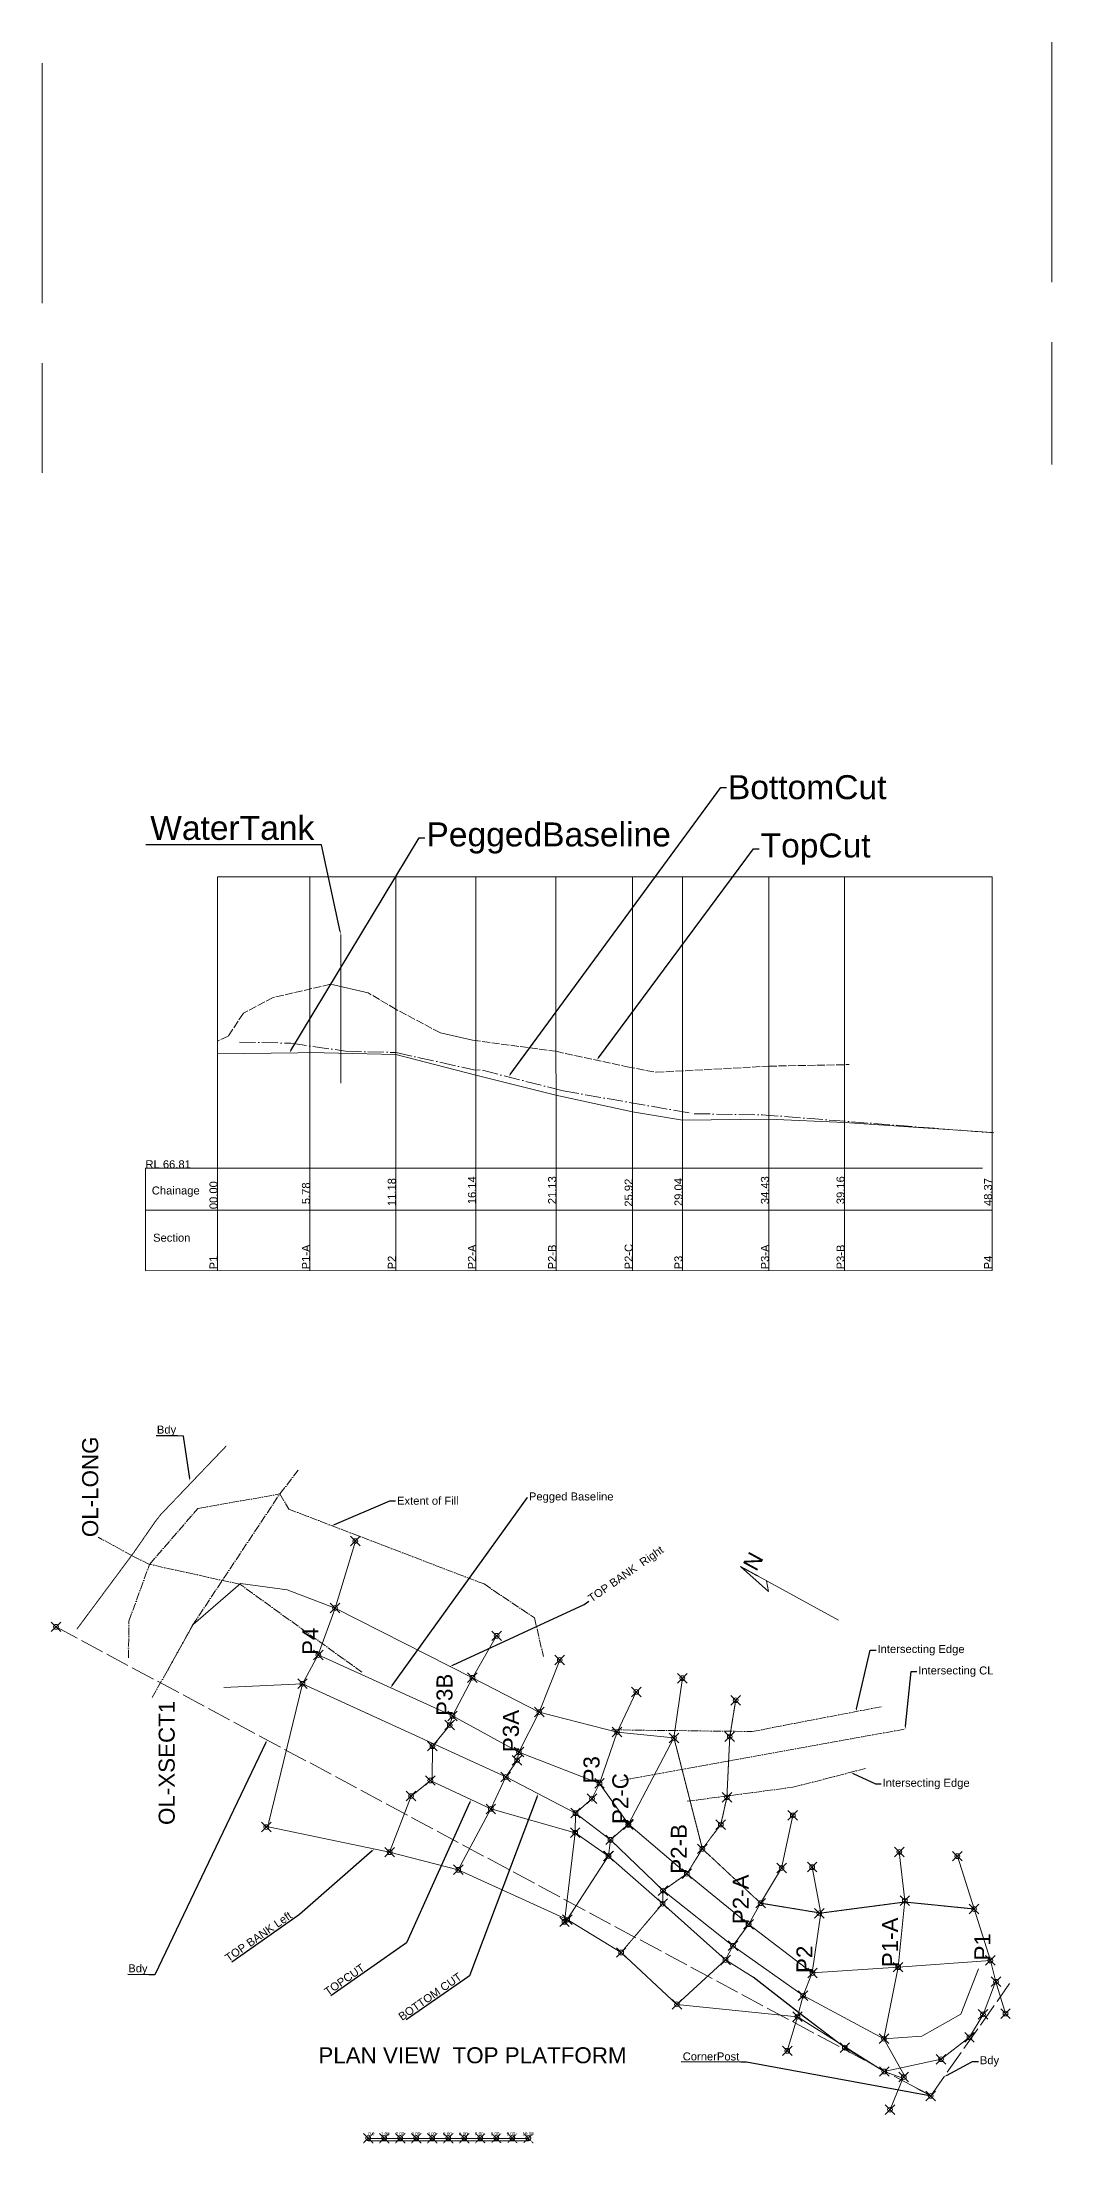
# Model space of a CAD drawing. Extents: x -87238 to 8567886, y -105094 to 8517995.
# Drawn here: x 615908 to 678977, y -36534 to 94764 of the extents above; entities that cross this region are included whole.
import ezdxf
from ezdxf import colors
from ezdxf.entities.mleader import LeaderData, LeaderLine
from ezdxf.math import Vec2, Vec3

# ---------------------------------------------------------------- set-up
doc = ezdxf.new("R2010")
doc.units = 0
doc.header["$MEASUREMENT"] = 0
doc.header["$PDMODE"] = 35
doc.header["$PDSIZE"] = 300
for name, pattern in [('ACAD_ISO02W100', [15, 12, -3]), ('DASHDOT2', [0.7, 0.5, -0.1, 0, -0.1]), ('DASHED', [0.6, 0.5, -0.1]), ('DASHED2', [0.3, 0.25, -0.05])]:
    doc.linetypes.add(name, pattern=pattern)
doc.layers.get('0').update_dxf_attribs({"linetype": 'CONTINUOUS'})
doc.layers.add('Boundary', color=7, linetype='CONTINUOUS')
doc.layers.add('VIEWPORTS', color=7, linetype='CONTINUOUS')
doc.styles.add('MtXpl_arial_ttf_shx', font='arial.ttf.shx')
doc.styles.get("Standard").update_dxf_attribs({"font": 'arial.ttf', "height": 200})

msp = doc.modelspace()

# ---------------------------------------------------------------- linework, layer by layer
at = {"linetype": 'ACAD_ISO02W100', "lineweight": 0, "ltscale": 1250}
for p, q in [((678977.3645391064, 94764.44136236125), (678977.3645391064, 68353.80962045753)), ((615907.7671723301, 93444.62029940152), (615907.7671723301, 67831.80780291633)), ((622367.3347543599, 24379.3348195505, 47110.43755236), (622367.3347543594, 17987.48752022562, 47110.43755236))]:
    msp.add_line(p, q, dxfattribs=at)
at = {"color": 7, "linetype": 'Continuous', "lineweight": 0}
for p, q in [((626861.1256501222, 42583.99179838077, 47110.43755236), (626863.0539579566, 17986.54958298823, 47110.43755236)), ((626861.1256501222, 42583.99179838077, 47110.43755236), (675234.1170305487, 42583.99179838077, 47110.43755236)), ((632637.9697801373, 42583.99179838077, 47110.43755236), (632637.9697801373, 17986.54958298765, 47110.43755236)), ((637999.69695357, 42583.99179838077, 47110.43755236), (637999.69695357, 17986.54958298721, 47110.43755236)), ((643004.893061717, 42583.99179838077, 47110.43755236), (643004.893061717, 17986.54958298676, 47110.43755236)), ((647994.7098849397, 42583.99179838077, 47110.43755236), (648006.9296891365, 17986.46430571561, 47110.43755236)), ((652790.511731565, 42583.99179838077, 47110.43755236), (652790.511731565, 17984.92931484173, 47110.43755236)), ((655900.9828238883, 42583.99179838077, 47110.43755236), (655900.9828238883, 17986.46430571502, 47110.43755236)), ((661301.6983829108, 42583.99179838077, 47110.43755236), (661301.6983829108, 17986.46430571457, 47110.43755236)), ((666024.9107047402, 42583.99179838077, 47110.43755236), (666024.9107047401, 17986.46430571414, 47110.43755236)), ((675234.1170305487, 42583.99179838077, 47110.43755236), (675234.1170305487, 17986.46430571341, 47110.43755236)), ((636281.3576176462, 35339.90069157683, 47110.43755236), (633923.2492268373, 35879.97132141684, 47110.43755236)), ((642799.9123304791, 32379.51353541683, 47110.43755236), (640784.9465920342, 32839.57370157682, 47110.43755236)), ((622367.3347543599, 24379.3348195505, 47110.43755236), (674630.3423913236, 24379.33481955166, 47110.43755236)), ((622338.8502141768, 21755.45188430532, 47110.43755236), (675240.8160207595, 21755.45188428827, 47110.43755236))]:
    msp.add_line(p, q, dxfattribs=at)
at = {"color": 7, "linetype": 'DASHED2', "lineweight": 0, "ltscale": 2000}
for p, q in [((638019.5849410942, 34309.76597169685, 47110.43755236), (636281.3576176462, 35339.90069157683, 47110.43755236)), ((640784.9465920342, 32839.57370157682, 47110.43755236), (638019.5849410942, 34309.76597169685, 47110.43755236))]:
    msp.add_line(p, q, dxfattribs=at)
at = {"color": 7, "linetype": 'Continuous', "lineweight": 0, "ltscale": 1000}
for p, q in [((622358.0264033237, 17979.44899052457, 47110.43755236), (675234.1170305493, 17987.48752022155, 47110.43755236)), ((642787.9916396628, -7460.251885039412, 37669.20283812001), (634206.509900766, -3103.257917405048, 36929.10604908001)), ((646962.7916865182, -9603.941421839845, 37779.21722568), (642787.9916396628, -7460.251885039412, 37669.20283812001)), ((651819.1705221394, -10855.28567099133, 37689.20545404), (646962.7916865182, -9603.941421839845, 37779.21722568)), ((655373.509390252, -11223.54482995044, 37419.17013912), (651819.1705221394, -10855.28567099133, 37689.20545404))]:
    msp.add_line(p, q, dxfattribs=at)
at = {"color": 7, "linetype": 'ACAD_ISO02W100', "lineweight": 0, "ltscale": 1250}
msp.add_line((636276.8857070999, -36262.37950668967), (646276.8857070999, -36262.37950668967), dxfattribs=at)
at = {"color": 7, "linetype": 'DASHED2', "lineweight": 0, "ltscale": 2000, "elevation": 47110.43755236}
for points in [[(633923.2492268373, 35879.97132141684), (630350.5819973662, 35049.86276073684), (628481.3375396421, 34079.73588861682), (627531.2132834422, 32629.54623441683), (626861.1256501222, 32316.50529526881)], [(642799.9123304791, 32379.51353541683), (647994.70988494, 31689.42328617684), (652445.286247106, 30719.29641405729), (654270.1601803964, 30379.25194341684), (661301.6297411781, 30759.30164589683), (666304.7691385964, 30859.31472549684)]]:
    msp.add_lwpolyline(points, dxfattribs=at)
at = {"color": 7, "linetype": 'Continuous', "lineweight": 0}
for points, elevation in [([(626861.1256501222, 31539.40366677684), (631886.9135535287, 31589.41020657684), (632637.9697801373, 31609.41282249684), (637999.69695357, 31499.39843493729), (643004.8930617169, 30199.22840013684), (647994.7098849397, 28939.06359717684), (652790.5117315648, 27898.92756933684), (655900.9828238883, 27378.85955541683), (661301.6983829108, 27438.86740317685), (666024.9107047427, 27248.84255194163), (675234.1170305487, 26608.75884249684)], 47110.43755236), ([(630052.1066930264, -16561.67562779589), (632172.68140881, -7836.014171570001), (633158.1216308214, -6034.983935604483), (634206.509900766, -3103.257917405048), (635475.9633253493, 1082.084471572016)], -31809.88356), ([(637612.7672211402, -18360.56529721808), (638956.046104393, -14856.08447255875), (640266.6868678662, -13804.04755255158), (640288.7217250108, -11737.51367831828), (641368.446247945, -10419.88173571517), (641541.2553411806, -9847.142161038442), (642787.9916396628, -7460.251885039412), (644298.5259855161, -4839.817060909583)], -31809.88356), ([(675132.7865795043, -25127.72192444408), (669371.2466001222, -25547.94232181946), (664000.8228152998, -25892.86913493378), (660028.8069842237, -22859.21765424919), (656175.0623275102, -19709.33967413878), (652522.0610577094, -16602.04228235758), (652522.0610577094, -16602.04228235758), (650721.6566623981, -14065.59310495952), (645688.2124768938, -12108.00065984766), (641541.2553411806, -9847.142161038442), (633158.1216308214, -6034.983935604483)], -31809.88356), ([(641899.6865975275, -19461.22219928631), (643935.2693757645, -15655.13822461845), (644869.0668065543, -13658.29239099607), (645575.208389856, -12626.65639514799), (645688.2124768938, -12108.00065984766), (646962.7916865182, -9603.941421839845), (648239.7357934313, -6353.463988079428)], -31809.88356), ([(627251.755344363, -8071.219883317055), (632172.68140881, -7836.014171570001), (637093.6079756268, -10092.64097296367)], -31709.88356000185), ([(668482.8211067679, -30015.90915751366), (663435.3564675328, -27323.37130731546), (659058.0587474832, -24210.42890268855), (654689.7318477525, -20761.55635593817), (651407.0638629424, -17590.30431475259), (649224.1361680793, -15919.94426632152), (644869.0668065543, -13658.29239099607), (632172.68140881, -7836.014171570001)], -31809.88356), ([(648704.6856642796, -22571.40371532127), (651280.1916266915, -18594.8298538776), (651407.0638629424, -17590.30431475259), (652522.0610577094, -16602.04228235758), (655373.509390252, -11223.54482995044), (655895.7817037867, -7488.112811568673)], -31809.88356), ([(648535.9196027939, -22713.98977011681), (649202.1667260632, -17144.03959094225), (649224.1361680793, -15919.94426632152), (650252.2940521081, -15016.90433161384), (650721.6566623981, -14065.59310495952), (651819.1705221394, -10855.28567099133), (653015.9117029654, -8344.68143119177)], -31809.88356), ([(658592.7848596764, -25097.83117120594), (654661.1564828968, -21575.16362679649), (651285.9280222057, -18603.02252883409), (649202.1667260632, -17144.03959094225), (643935.2693757645, -15655.13822461845), (640154.6177241978, -13882.56011754142)], -31809.88356), ([(669673.0366225361, -32481.90201856598), (668501.921653738, -32065.89315029874), (663088.1210699948, -28640.91186711635), (655554.2023718571, -27872.49237601095), (652075.7035590565, -24630.80160439083), (648704.6856642796, -22571.40371532127), (641899.6865975275, -19461.22219928631), (637612.7672211402, -18360.56529721808), (629745.2295968055, -16712.73526236306)], -31809.88356), ([(655554.2023718571, -27872.49237601095), (658592.7848596764, -25097.83117120594), (659058.0587474832, -24210.42890268855), (660042.7360548852, -22861.67393355779), (660784.0741569786, -21549.00024173602), (662090.6459220203, -19352.18916761249), (662792.4094041751, -16064.91323257174)], -31809.88356), ([(668864.3668728073, -34449.30531423066), (669748.1332950282, -32299.2001893628), (668482.8211067679, -30015.90915751366), (669371.2466001222, -25547.94232181946), (669789.409494584, -21384.82829222578), (669442.4496373973, -18343.48491631064)], -31809.88356), ([(662446.0255191668, -30775.37027373264), (663088.1210699948, -28640.91186711635), (663435.3564675328, -27323.37130731546), (664000.8228152998, -25892.86913493378), (664541.9172041771, -22167.34727409802), (664003.7954867925, -19294.59675426195)], -31809.88356), ([(676077.0792684974, -28446.74672821185), (675479.533210725, -26459.92400831488), (675132.7865795043, -25127.72192444408), (674113.12737187, -21910.30456980273), (673072.1550244945, -18610.13662703984)], -31809.88356), ([(674385.1105182375, -25651.20913333983), (673276.8181810984, -28492.48308822658), (670846.7990417349, -29851.27188073177), (668482.8211067679, -30015.90915751366), (663435.3564675328, -27323.37130731546), (659058.0587474832, -24210.42890268855), (654689.7318477525, -20761.55635593817)], -31709.88356000185), ([(675444.7706276991, -26462.70916267102), (674675.2457748541, -28502.49628388663), (673827.9743577904, -29925.39162321707), (672055.7964144665, -31299.8316317532), (668502.6876895308, -32065.35001154913), (666044.3669917225, -30575.66570071937), (663532.0325557324, -28659.97374209578), (660318.5116873807, -26160.89718746273), (660318.5116873807, -26160.89718746273), (660318.5116873807, -26160.89718746273)], -31709.88356000185)]:
    msp.add_lwpolyline(points, dxfattribs=dict(at, elevation=elevation))
at = {"color": 7, "linetype": 'DASHDOT2', "lineweight": 0, "ltscale": 2000, "elevation": 47110.43755236}
for points in [[(628242.1263820209, 32266.23074471956), (631441.7246958022, 32189.48868417685), (634859.1716257341, 31699.42459413683)], [(634859.1716257341, 31699.42459413683), (638019.458987937, 31609.41282249772), (642968.7788471605, 30509.26894689785)], [(648444.345637872, 29219.10022005683), (643261.8490216163, 30539.27287077685), (642969.2538861878, 30505.19073665107)], [(648444.345637872, 29219.10022005683), (656624.5206509732, 27788.91318177729), (660879.604818501, 27720.45713992545), (675343.1567579748, 26588.75622657684)]]:
    msp.add_lwpolyline(points, dxfattribs=at)
at = {"linetype": 'DASHDOT2', "lineweight": 0, "ltscale": 1000, "elevation": -31709.88356000185}
for points in [[(622779.1371702896, -8697.57404319619), (623732.4722542494, -7018.867028456967), (625310.683088731, -4181.253495716635), (630759.6459610899, 4025.920416086679), (631909.3027111741, 5510.706113243548)], [(621311.7473154541, -6210.788585469098), (621329.2505051447, -3916.122239707198), (622622.4604279269, -374.7513050789566), (625636.8697620268, 3113.964270349737), (630759.6459610899, 4025.920416086679), (631316.5993825595, 3073.081034283183), (643509.4377509014, -1600.589098190088), (646661.5663442217, -3715.437870958835), (647218.3286969848, -6133.063914375525)], [(635880.0313134945, -7110.567084706796), (628262.7104708758, -1614.984933291111), (622622.4604279269, -374.7513050789566), (621505.918927127, 174.279729357193), (619413.0212734211, 1328.276195765531)], [(651499.8561244983, -10716.40580504631), (660263.1664389153, -10820.77212547077), (668469.6188669191, -9239.905734498025)], [(652040.1368078209, -13877.89228764604), (669811.3343747238, -10668.82123155272)], [(656197.5690726982, -15179.37488982157), (662785.9464637346, -14303.65612479587), (667336.9325555705, -13132.7481047601)]]:
    msp.add_lwpolyline(points, dxfattribs=at)
at = {"color": 7, "linetype": 'ACAD_ISO02W100', "lineweight": 0, "ltscale": 1250}
for points in [[(636276.8857070999, -36234.19591963774), (636276.8857070999, -36395.82176995947)], [(637276.8857070999, -36234.19591963774), (637276.8857070999, -36395.82176995947)], [(638276.8857070999, -36234.19591963774), (638276.8857070999, -36395.82176995947)], [(639276.8857070999, -36234.19591963774), (639276.8857070999, -36395.82176995947)], [(640276.8857070999, -36234.19591963774), (640276.8857070999, -36395.82176995947)], [(641276.8857070999, -36234.19591963774), (641276.8857070999, -36395.82176995947)], [(642276.8857070999, -36234.19591963774), (642276.8857070999, -36395.82176995947)], [(643276.8857070999, -36234.19591963774), (643276.8857070999, -36395.82176995947)], [(644276.8857070999, -36234.19591963774), (644276.8857070999, -36395.82176995947)], [(645276.8857070999, -36234.19591963774), (645276.8857070999, -36395.82176995947)], [(646276.8857070999, -36234.19591963774), (646276.8857070999, -36395.82176995947)]]:
    msp.add_lwpolyline(points, dxfattribs=at)
at = {"color": 7, "lineweight": 0, "ltscale": 1250}
msp.add_lwpolyline([(636276.8857070999, -36270.63666434883), (636276.8857070999, -36395.82176995947), (646276.8857070999, -36395.82176995947), (646276.8857070999, -36270.63666434883)], dxfattribs=at)
at = {"color": 7, "linetype": 'Continuous', "lineweight": 0, "ltscale": 1000}
msp.add_polyline3d([(623766.2273375574, -6958.369322701663, 36280.11643999815), (625348.0390862696, -4122.761523460314, 36580.11643999815), (628303.321818957, -1560.242456394786, 36760.11643999815), (631224.9480953279, -1972.310292014838, 36720.11643999815), (634206.509900766, -3103.257917405048, 36929.10604908001)], dxfattribs=at)
at = {"color": 7, "linetype": 'Continuous', "lineweight": 0}
msp.add_polyline3d([(658592.7848596764, -25097.83117120594, 43009.90128876), (660315.168460585, -26162.75709601978, 43469.96145492), (663529.7473820492, -28661.34024797801, 44940.15372504), (666042.8992836925, -30576.64148315712, 45970.28844491999), (668501.921653738, -32065.89315029874, 46510.35907476), (672055.2996112653, -31299.36780480764, 45680.25051408001), (673827.3584908048, -29924.29575484038, 44710.12364196), (674674.377532839, -28500.99810280174, 44060.03862455999), (675443.4823942548, -26460.7478453455, 42879.88428528001)], dxfattribs=at)
at = {"linetype": 'Continuous', "lineweight": 0}
for p in [(635475.9633253493, 1082.084471572016, 33758.69142576001), (634206.509900766, -3103.257917405048, 36929.10604908001), (644298.5259855161, -4839.817060909583, 35538.92424264001), (633158.1216308214, -6034.983935604483, 37239.14659584001), (648239.7357934313, -6353.463988079428, 35508.92031876), (632172.68140881, -7836.014171570001, 37219.14397992), (642787.9916396628, -7460.251885039412, 37669.20283812001), (655895.7817037867, -7488.112811568673, 34998.8536128), (646962.7916865182, -9603.941421839845, 37779.21722568), (653015.9117029654, -8344.68143119177, 35628.93601428001), (659229.0249563645, -8865.825299290169, 35528.92293468), (641368.446247945, -10419.88173571517, 37839.22507344), (641541.2553411806, -9847.142161038442, 37879.23030528001), (651819.1705221394, -10855.28567099133, 37689.20545404), (640288.7217250108, -11737.51367831828, 37819.22245752), (645688.2124768938, -12108.00065984766, 38069.25515652001), (655373.509390252, -11223.54482995044, 37419.17013912), (658856.509539499, -11141.17639537316, 36999.1152048), (645575.208389856, -12626.65639514799, 38199.27216), (638956.046104393, -14856.08447255875, 41489.70247884001), (640154.6177241978, -13882.56011754142, 40909.62661715999), (644869.0668065543, -13658.29239099607, 38159.26692816), (650721.6566623981, -14065.59310495952, 38009.24730876), (643935.2693757645, -15655.13822461845, 41389.68939924), (649224.1361680793, -15919.94426632152, 38419.30093512), (650252.2940521081, -15016.90433161384, 38219.27477592), (658676.7275998124, -14929.82272635907, 37339.15967544001), (662792.4094041751, -16064.91323257174, 38319.28785552001), (629910.7844543343, -16794.13051004379, 42199.79534400001), (649202.1667260632, -17144.03959094225, 41009.63969676001), (652520.4286143249, -16652.02216912719, 38599.32447840001), (652522.0610577094, -16602.04228235758, 38529.31532268), (658296.767192953, -16636.55343125894, 38889.36240924), (637612.7672211402, -18360.56529721808, 43689.99023004), (651280.1916266915, -18594.8298538776, 41349.68416740001), (651285.9280222057, -18603.02252883409, 41339.68285944001), (651407.0638629424, -17590.30431475259, 38859.35848536), (657146.6039401374, -18150.01620061244, 39539.44742664001), (669442.4496373973, -18343.48491631064, 41749.73648579999), (673072.1550244945, -18610.13662703984, 40209.53505996001), (641899.6865975275, -19461.22219928631, 43950.024237), (656175.0623275102, -19709.33967413878, 39569.45135052001), (662090.6459220203, -19352.18916761249, 40229.53767588), (664003.7954867925, -19294.59675426195, 40389.55860324), (654689.7318477525, -20761.55635593817, 39849.48797340001), (669789.409494584, -21384.82829222578, 41999.7691848), (648535.9196027939, -22713.98977011681, 44450.089635), (648704.6856642796, -22571.40371532127, 44390.08178724), (654661.1564828968, -21575.16362679649, 42319.81103952001), (660784.0741569786, -21549.00024173602, 41169.66062412), (664449.8760521571, -22181.07267883851, 41929.76002908001), (674113.12737187, -21910.30456980273, 41719.73256192), (674113.12737187, -21910.30456980273, 41719.73256192), (660028.8069842237, -22859.21765424919, 40719.60176591999), (660042.7360548852, -22861.67393355779, 40829.61615348), (652075.7035590565, -24630.80160439083, 44680.11971808001), (658592.7848596764, -25097.83117120594, 43009.90128876), (659058.0587474832, -24210.42890268855, 41139.65670024), (675132.7865795043, -25127.72192444408, 42169.79142012), (664021.8271182496, -25911.57690847942, 42129.78618828001), (669371.2466001222, -25547.94232181946, 42239.80057584001), (675479.533210725, -26459.92400831488, 42939.89213304), (655554.2023718571, -27872.49237601095, 45580.23743448), (663435.3564675328, -27323.37130731546, 42239.80057584001), (663088.1210699948, -28640.91186711635, 44920.15110912), (674674.377532839, -28500.99810280174, 44060.03862455999), (676077.0792684974, -28446.74672821185, 43980.02816088001), (666042.8992836925, -30576.64148315712, 45970.28844491999), (668482.8211067679, -30015.90915751366, 42589.84635444001), (673827.3584908048, -29924.29575484038, 44710.12364196), (662446.0255191668, -30775.37027373264, 46120.30806432), (672055.2996112653, -31299.36780480764, 45680.25051408001), (668501.921653738, -32065.89315029874, 46510.35907476), (669725.2388336831, -32418.05633787489, 46520.36038271999), (668864.3668728073, -34449.30531423066, 47540.49379464)]:
    msp.add_point(p, dxfattribs=at)
at = {"linetype": 'ACAD_ISO02W100', "lineweight": 0}
for p in [(636276.8857070999, -36234.19591963774), (637276.8857070999, -36234.19591963774), (638276.8857070999, -36234.19591963774), (639276.8857070999, -36234.19591963774), (640276.8857070999, -36234.19591963774), (641276.8857070999, -36234.19591963774), (642276.8857070999, -36234.19591963774), (643276.8857070999, -36234.19591963774), (644276.8857070999, -36234.19591963774), (645276.8857070999, -36234.19591963774), (646276.8857070999, -36234.19591963774)]:
    msp.add_point(p, dxfattribs=at)
at = {"layer": 'Boundary', "color": 7, "linetype": 'DASHED', "lineweight": 0, "ltscale": 3000, "elevation": -31809.88356}
msp.add_lwpolyline([(616779.8058257092, -4277.824298292166), (671406.2578015869, -33579.09589701855), (676331.6992522152, -26577.03304598964)], dxfattribs=at)
at = {"layer": 'Boundary', "color": 7, "linetype": 'DASHED', "lineweight": 0}
msp.add_polyline3d([(627401.6418926837, 7012.116705323395, 26650.11643999815), (623301.5775928003, 2719.256792447224, 32800.11643999815), (622993.131200193, 2322.065625982417, 32770.11644000188), (621606.5118659392, 322.5189716538152, 33110.11643999815), (618090.3998579517, -4412.399860297912, 33920.11643999815)], dxfattribs=at)
at = {"layer": 'Boundary', "color": 7, "linetype": 'Continuous', "lineweight": 0}
for p in [(616779.8058257092, -4277.824298292166, -31809.88356), (671403.8015219539, -33593.02496762281, -31809.88356)]:
    msp.add_point(p, dxfattribs=at)
at = {"layer": 'VIEWPORTS', "color": 7, "linetype": 'ACAD_ISO02W100', "lineweight": 0}
for p, q in [((634573.4048174568, 38998.85289441311, 47110.43755236), (634573.4048174568, 29693.42514025647, 47110.43755236)), ((659528.7432074333, -510.0082422391424, 47110.43755236), (660658.9202019514, -1127.741894861028, 47110.43755236)), ((660658.9202019514, -1127.741894861028, 47110.43755236), (659528.7432074333, -510.0082422391424, 47110.43755236)), ((671406.2578015926, -33579.09589702159, -31809.88356000185), (670477.8794311576, -33081.11981044522, -31809.88356)), ((671406.2578015426, -33579.09589708166, -31809.88356000185), (670833.8242912795, -33269.66204022444, -31809.88356000185))]:
    msp.add_line(p, q, dxfattribs=at)
at = {"layer": 'VIEWPORTS', "color": 7, "lineweight": 0}
for p, q in [((659528.7432074333, -510.0082422391424, 47110.43755236), (661279.1369601348, -2062.022529592767, 47110.43755236)), ((661279.1369601348, -2062.022529592767, 47110.43755236), (661148.4810545263, -1395.326720165758, 47110.43755236))]:
    msp.add_line(p, q, dxfattribs=at)
at = {"layer": 'VIEWPORTS', "color": 7, "lineweight": 0, "elevation": 47110.43755236}
msp.add_lwpolyline([(659528.7432074333, -510.0082422391424), (665651.6356994412, -3856.667006348434)], dxfattribs=at)
at = {"layer": 'VIEWPORTS', "color": 7, "linetype": 'ACAD_ISO02W100', "lineweight": 0}
for points, elevation in [([(652075.7035590565, -24630.80160439083), (654661.1564828968, -21575.16362679649), (654689.7318477525, -20761.55635593817), (656175.0623275102, -19709.33967413878), (657146.6039401374, -18150.01620061244), (658296.767192953, -16636.55343125894), (658676.7275998124, -14929.82272635907), (658856.509539499, -11141.17639537316), (659229.0249563645, -8865.825299290169)], 44680.11971808001), ([(660784.0741569786, -21549.00024173602), (657146.6039401374, -18150.01620061244), (655373.509390252, -11223.54482995044)], 42219.79795992), ([(674113.12737187, -21910.30456980273), (669780.3422661505, -21475.09910869625), (664541.9172041771, -22167.34727409802), (660784.0741569786, -21549.00024173602)], 41719.73256192)]:
    msp.add_lwpolyline(points, dxfattribs=dict(at, elevation=elevation))

# ---------------------------------------------------------------- texts
at = {"linetype": 'ACAD_ISO02W100', "lineweight": 0}
for s, p in [('RL 66.81', (622367.3347543599, 24379.3348195505, 47110.43755236)), ('Chainage', (622762.4513149457, 22741.71690362581, 47110.43755236)), ('Section', (622842.5555872326, 19790.60829332733, 47110.43755236))]:
    msp.add_text(s, height=500, dxfattribs=at).set_placement(p)
for s, p in [('P2                11.18', (637999.69695357, 18060.32152632548, 47110.43755236)), ('P2-A             16.14', (643004.893061717, 18060.32152632505, 47110.43755236)), ('P2-B             21.13', (648011.3054982639, 18060.32152632464, 47110.43755236)), ('P2-C            25.92', (652790.511731565, 18060.3215263242, 47110.43755236)), ('P3                29.04', (655900.9828238883, 18060.32152632406, 47110.43755236)), ('P3-A             34.43', (661301.6983829108, 18060.32152632362, 47110.43755236)), ('P3-B             39.16', (666024.9107047401, 18060.32152632317, 47110.43755236)), ('P4                48.37', (675234.1170305487, 18060.32152632244, 47110.43755236)), ('P1               00.00', (626863.7444778563, 18060.32152632652, 47110.43755236)), ('P1-A             5.78', (632637.9697801373, 18060.32152632593, 47110.43755236))]:
    msp.add_text(s, height=500, rotation=90, dxfattribs=at).set_placement(p)
at = {"linetype": 'Continuous', "lineweight": 0}
for s, p in [('OL-LONG', (619413.0212734211, 1328.276195765531, -31709.88356000185)), ('P4', (633158.1216308214, -6034.983935604483, -31809.88356)), ('P3B', (641541.2553411806, -9847.142161038442, 37879.23030528001)), ('OL-XSECT1 ', (624191.3618380884, -16662.30889843329, -31809.88356)), ('P3A', (645688.2124768938, -12108.00065984766, 38069.25515652001)), ('P3', (650721.6566623981, -14065.59310495952, 38009.24730876)), ('P2-C', (652522.0610577094, -16602.04228235758, 38529.31532268)), ('P2-B', (656175.0623275102, -19709.33967413878, -31809.88356)), ('P2-A', (660042.7360548852, -22861.67393355779, -31809.88356)), ('P1-A', (669371.2466001222, -25547.94232181946, -31809.88356)), ('P1', (675132.7865795043, -25127.72192444408, -31809.88356)), ('P2', (664021.8271182496, -25911.57690847942, 42129.78618828001))]:
    msp.add_text(s, height=1000.130796, rotation=90, dxfattribs=at).set_placement(p)
at = {"linetype": 'Continuous', "lineweight": 0, "ltscale": 1000}
msp.add_text('N', height=1000, rotation=61.33980716638034, dxfattribs=at).set_placement((660511.9791768314, -863.9686020251247, 47110.43755236))
at = {"lineweight": 0, "ltscale": 1250}
for s, p in [('0.0', (636276.8857070999, -36057.10585811193)), ('1.00', (637066.7070128518, -36057.10585811193)), ('2.00', (637989.8616519371, -36057.10585811193)), ('3.00', (638979.682957689, -36057.10585811193)), ('4.00', (639969.5042634411, -36057.10585811193)), ('5.00', (640959.325569193, -36057.10585811193)), ('6.00', (641949.1468749449, -36057.10585811193)), ('7.00', (642938.968180697, -36057.10585811193)), ('8.00', (643928.7894864489, -36057.10585811193)), ('9.00', (644918.6107922008, -36057.10585811193)), ('10.00', (645908.4320979527, -36057.10585811193))]:
    msp.add_text(s, height=200, dxfattribs=at).set_placement(p)
at = {"color": 7, "linetype": 'Continuous', "lineweight": 0, "insert": (633162.9006431596, -30552.8630100239, -31809.88356), "char_height": 1000, "attachment_point": 1}
msp.add_mtext_dynamic_manual_height_columns('PLAN VIEW  TOP PLATFORM', width=60073.97464873108, gutter_width=1000.130796, heights=[200.0261592], dxfattribs=at)

# ---------------------------------------------------------------- leaders
at = {"color": 7, "linetype": 'Continuous', "lineweight": 0, "ltscale": 1000}
ml = msp.add_multileader_mtext('Standard', dxfattribs=at)
ml.set_content('BottomCut', color=7, style='MtXpl_arial_ttf_shx')
ml.set_leader_properties()
ml.build(insert=Vec2(0, 0))
ml.multileader.update_dxf_attribs({"text_right_attachment_type": 6, "dogleg_length": 72.00000000000004, "arrow_head_size": 180.02354328})
ctx = ml.context
ctx.base_point, ctx.char_height, ctx.arrow_head_size, ctx.landing_gap_size, ctx.plane_origin = Vec3(658652.7874706675, 48183.71647543233, 47110.43755236), 1500.196194, 180.02354328, 90.01177164, Vec3(621473.3988839549, 27795.24584134301, 47110.43755236)
ctx.right_attachment = 6
notes = []
notes.append((ctx, [(1, (1, 1, 0), (658292.7403841075, 48183.71647543233, 47110.43755236), (1, 0), 360.0470865599995, [(0, [(645044.2384257512, 30085.23268155777, 47110.43755236)], 0, [])])]))
ctx.mtext.insert, ctx.mtext.flow_direction = Vec3(658742.7992423074, 48946.60614980274, 47110.43755236), 5
ml = msp.add_multileader_mtext('Standard', dxfattribs=at)
ml.set_content('WaterTank', color=7, style='MtXpl_arial_ttf_shx')
ml.set_leader_properties()
ml.build(insert=Vec2(0, 0))
ml.multileader.update_dxf_attribs({"text_right_attachment_type": 6, "dogleg_length": 72.00000000000004, "arrow_head_size": 180.02354328})
ctx = ml.context
ctx.base_point, ctx.char_height, ctx.arrow_head_size, ctx.landing_gap_size, ctx.plane_origin = Vec3(622719.5329343255, 45641.03130340417, 47110.43755236), 1500.196194, 180.02354328, 90.01177164, Vec3(625133.432218431, 38563.65860743186, 47110.43755236)
ctx.right_attachment, ctx.text_align_type = 6, 2
notes.append((ctx, [(0, (1, 1, 0), (633358.8097296404, 44603.17388187975, 47110.43755236), (-1, 0), 360.0470865600002, [(0, [(634573.4048174568, 38998.85289441311, 47110.43755236)], 0, [])])]))
ctx.mtext.insert, ctx.mtext.alignment, ctx.mtext.flow_direction = Vec3(632908.7508714404, 46403.40931467974, 47110.43755236), 3, 5
ml = msp.add_multileader_mtext('Standard', dxfattribs=at)
ml.set_content('PeggedBaseline', color=7, style='MtXpl_arial_ttf_shx')
ml.set_leader_properties()
ml.build(insert=Vec2(0, 0))
ml.multileader.update_dxf_attribs({"text_right_attachment_type": 6, "dogleg_length": 72.00000000000004, "arrow_head_size": 180.02354328})
ctx = ml.context
ctx.base_point, ctx.char_height, ctx.arrow_head_size, ctx.landing_gap_size, ctx.plane_origin = Vec3(639823.4763151285, 45026.75739013698, 47110.43755236), 1500.196194, 180.02354328, 90.01177164, Vec3(624855.5798319371, 32929.13845216934, 47110.43755236)
ctx.right_attachment = 6
notes.append((ctx, [(1, (1, 1, 0), (639463.4292285684, 45026.75739013698, 47110.43755236), (1, 0), 360.0470865600002, [(0, [(631353.4658970134, 31584.10240768452, 47110.43755236)], 0, [])])]))
ctx.mtext.insert, ctx.mtext.flow_direction = Vec3(639913.4880867684, 45994.31230243371, 47110.43755236), 5
ml = msp.add_multileader_mtext('Standard', dxfattribs=at)
ml.set_content('TopCut', color=7, style='MtXpl_arial_ttf_shx')
ml.set_leader_properties()
ml.build(insert=Vec2(0, 0))
ml.multileader.update_dxf_attribs({"text_right_attachment_type": 6, "dogleg_length": 72.00000000000004, "arrow_head_size": 180.02354328})
ctx = ml.context
ctx.base_point, ctx.char_height, ctx.arrow_head_size, ctx.landing_gap_size, ctx.plane_origin = Vec3(660692.5964026506, 44344.52957259843, 47110.43755236), 1500.196194, 180.02354328, 90.01177164, Vec3(623705.0269095534, 19903.27523357475, 47110.43755236)
ctx.right_attachment = 6
notes.append((ctx, [(1, (1, 1, 0), (660332.5493160905, 44344.52957259843, 47110.43755236), (1, 0), 360.0470865600002, [(0, [(650547.3750387088, 31132.99893578349, 47110.43755236)], 0, [])])]))
ctx.mtext.insert, ctx.mtext.flow_direction = Vec3(660782.6081742905, 45302.87454918848, 47110.43755236), 5
ml = msp.add_multileader_mtext('Standard', dxfattribs=at)
ml.set_content('Bdy', color=7, style='MtXpl_arial_ttf_shx')
ml.set_leader_properties()
ml.build(insert=Vec2(0, 0))
ml.multileader.update_dxf_attribs({"text_right_attachment_type": 6, "dogleg_length": 72.00000000000001, "arrow_head_size": 180.02354328})
ctx = ml.context
ctx.base_point, ctx.char_height, ctx.arrow_head_size, ctx.landing_gap_size, ctx.plane_origin, ctx.plane_x_axis, ctx.plane_y_axis = Vec3(622977.0122631957, 7973.844157644165, -31809.88356), 500, 180.02354328, 90.01177164, Vec3(647284.8222690175, 8967.002252282022, -31809.88356), Vec3(0.9999989873095775, -0.001423158395794183), Vec3(0.001423158395794183, 0.9999989873095775)
ctx.right_attachment, ctx.text_align_type = 6, 2
notes.append((ctx, [(0, (1, 1, 0), (624732.5143120119, 7647.846152157741, -31809.88356), (-0.9999989873095776, 0.001423158395794183), 360.04708656, [(0, [(625154.1256935643, 4821.310639264819, -31809.88356)], 0, [])])]))
ctx.mtext.insert, ctx.mtext.text_direction, ctx.mtext.rotation, ctx.mtext.alignment, ctx.mtext.flow_direction = Vec3(624283.3766911227, 8295.484637734597, -31809.88356), Vec3(0.9999989873095775, -0.001423158395794183), 6.281762148303385, 3, 5
ml = msp.add_multileader_mtext('Standard', dxfattribs=at)
ml.set_content('Pegged Baseline', color=7, style='MtXpl_arial_ttf_shx')
ml.set_leader_properties()
ml.build(insert=Vec2(0, 0))
ml.multileader.update_dxf_attribs({"text_right_attachment_type": 6, "dogleg_length": 0.36, "arrow_head_size": 180.02354328})
ctx = ml.context
ctx.base_point, ctx.char_height, ctx.arrow_head_size, ctx.landing_gap_size, ctx.plane_origin, ctx.plane_x_axis, ctx.plane_y_axis = Vec3(646224.0135413839, 3803.058220804042, -31809.88356), 500, 180.02354328, 90.01177164, Vec3(627802.6451544838, 8131.569817986703, -31809.88356), Vec3(0.9999989873095775, -0.001423158395794183), Vec3(0.001423158395794183, 0.9999989873095775)
ctx.right_attachment = 6
notes.append((ctx, [(1, (1, 1, 0), (646223.6535417485, 3803.058733141064, -31809.88356), (0.9999989873095776, -0.001423158395794183), 0.3599999999999999, [(0, [(637676.2522895456, -8089.565139880986, -31809.88356)], 0, [])])]))
ctx.mtext.insert, ctx.mtext.text_direction, ctx.mtext.rotation, ctx.mtext.flow_direction = Vec3(646314.4841564754, 4125.40591873863, -31809.88356), Vec3(0.9999989873095775, -0.001423158395794183), 6.281762148303385, 5
ml = msp.add_multileader_mtext('Standard', dxfattribs=at)
ml.set_content('Extent of Fill', color=7, style='MtXpl_arial_ttf_shx')
ml.set_leader_properties()
ml.build(insert=Vec2(0, 0))
ml.multileader.update_dxf_attribs({"text_right_attachment_type": 6, "dogleg_length": 72.00000000000001, "arrow_head_size": 180.02354328})
ctx = ml.context
ctx.base_point, ctx.char_height, ctx.arrow_head_size, ctx.landing_gap_size, ctx.plane_origin, ctx.plane_x_axis, ctx.plane_y_axis = Vec3(637987.7728221714, 3601.293446524009, -63519.76712000185), 500, 180.02354328, 90.01177164, Vec3(656134.0809202199, 6188.893774891971, -63519.76712000185), Vec3(0.9999989873095775, -0.001423158395794183), Vec3(0.001423158395794183, 0.9999989873095775)
ctx.right_attachment = 6
notes.append((ctx, [(1, (1, 1, 0), (637627.7261002277, 3601.805850558128, -63519.76712000185), (0.9999989873095776, -0.001423158395794183), 360.04708656, [(0, [(634003.3843447667, 2043.202161874768, -63519.76712000185)], 0, [])])]))
ctx.mtext.insert, ctx.mtext.text_direction, ctx.mtext.rotation, ctx.mtext.flow_direction = Vec3(638078.1461169156, 3855.257857638819, -63519.76712000185), Vec3(0.9999989873095775, -0.001423158395794183), 6.281762148303385, 5
ml = msp.add_multileader_mtext('Standard', dxfattribs=at)
ml.set_content('TOP BANK  Right', color=7, style='MtXpl_arial_ttf_shx')
ml.set_leader_properties()
ml.build(insert=Vec2(0, 0))
ml.multileader.update_dxf_attribs({"text_right_attachment_type": 6, "dogleg_length": 72.00000000000001, "arrow_head_size": 180.02354328})
ctx = ml.context
ctx.base_point, ctx.char_height, ctx.arrow_head_size, ctx.landing_gap_size, ctx.plane_origin, ctx.plane_x_axis, ctx.plane_y_axis = Vec3(650054.2721499745, -2674.369721687271, -31809.88356), 500, 180.02354328, 90.01177164, Vec3(653542.743095885, 18628.54681181055, -31809.88356), Vec3(0.8191603710612452, 0.5735645443041288), Vec3(-0.5735645443041288, 0.8191603710612452)
ctx.right_attachment = 6
notes.append((ctx, [(1, (1, 1, 0), (649759.3358449484, -2880.879964818087, -31809.88356), (0.8191603710612453, 0.573564544304129), 360.0470865600001, [(0, [(641392.6104025132, -6751.788263278839, -31809.88356)], 0, [])])]))
ctx.mtext.insert, ctx.mtext.text_direction, ctx.mtext.rotation, ctx.mtext.flow_direction = Vec3(649943.0453542529, -2358.582498272095, -31809.88356), Vec3(0.8191603710612454, 0.573564544304129), 0.6108507207631163, 5
ml = msp.add_multileader_mtext('Standard', dxfattribs=at)
ml.set_content('Intersecting Edge', color=7, style='MtXpl_arial_ttf_shx')
ml.set_leader_properties()
ml.build(insert=Vec2(0, 0))
ml.multileader.update_dxf_attribs({"text_right_attachment_type": 6, "dogleg_length": 72.00000000000001, "arrow_head_size": 180.02354328})
ctx = ml.context
ctx.base_point, ctx.char_height, ctx.arrow_head_size, ctx.landing_gap_size, ctx.plane_origin, ctx.plane_x_axis, ctx.plane_y_axis = Vec3(667994.0625806883, -5732.007691695967, -95229.6506800037), 500, 180.02354328, 90.01177164, Vec3(689227.1356152574, -3857.518181672873, -95229.6506800037), Vec3(0.9999989873095775, -0.001423158395794183), Vec3(0.001423158395794183, 0.9999989873095775)
ctx.right_attachment = 6
notes.append((ctx, [(1, (1, 1, 0), (667634.0158587445, -5731.495287661848, -95229.6506800037), (0.9999989873095776, -0.001423158395794183), 360.04708656, [(0, [(666728.7997752994, -9575.25190494732, -95229.6506800037)], 0, [])])]))
ctx.mtext.insert, ctx.mtext.text_direction, ctx.mtext.rotation, ctx.mtext.flow_direction = Vec3(668084.5331957797, -5409.659993761394, -95229.6506800037), Vec3(0.9999989873095775, -0.001423158395794183), 6.281762148303385, 5
ml = msp.add_multileader_mtext('Standard', dxfattribs=at)
ml.set_content('Intersecting CL', color=7, style='MtXpl_arial_ttf_shx')
ml.set_leader_properties()
ml.build(insert=Vec2(0, 0))
ml.multileader.update_dxf_attribs({"text_right_attachment_type": 6, "dogleg_length": 72.00000000000001, "arrow_head_size": 180.02354328})
ctx = ml.context
ctx.base_point, ctx.char_height, ctx.arrow_head_size, ctx.landing_gap_size, ctx.plane_origin, ctx.plane_x_axis, ctx.plane_y_axis = Vec3(670536.8889372518, -7071.171377557709, -95229.6506800037), 500, 180.02354328, 90.01177164, Vec3(691942.030950177, -6523.129618535517, -95229.6506800037), Vec3(0.9999989873095775, -0.001423158395794183), Vec3(0.001423158395794183, 0.9999989873095775)
ctx.right_attachment = 6
notes.append((ctx, [(1, (1, 1, 0), (670176.842215308, -7070.65897352359, -95229.6506800037), (0.9999989873095776, -0.001423158395794183), 360.04708656, [(0, [(669811.3343747238, -10668.82123155272, -95229.6506800037)], 0, [])])]))
ctx.mtext.insert, ctx.mtext.text_direction, ctx.mtext.rotation, ctx.mtext.flow_direction = Vec3(670627.3595523431, -6748.823679623121, -95229.6506800037), Vec3(0.9999989873095775, -0.001423158395794183), 6.281762148303385, 5
ml = msp.add_multileader_mtext('Standard', dxfattribs=at)
ml.set_content('Bdy', color=7, style='MtXpl_arial_ttf_shx')
ml.set_leader_properties()
ml.build(insert=Vec2(0, 0))
ml.multileader.update_dxf_attribs({"text_right_attachment_type": 6, "dogleg_length": 72.00000000000001, "arrow_head_size": 180.02354328})
ctx = ml.context
ctx.base_point, ctx.char_height, ctx.arrow_head_size, ctx.landing_gap_size, ctx.plane_origin, ctx.plane_x_axis, ctx.plane_y_axis = Vec3(621189.2559496321, -25690.36577117975, -31809.88356), 500, 180.02354328, 90.01177164, Vec3(627419.9040028317, -9985.103377348103, -31809.88356), Vec3(0.9999989873095775, -0.001423158395794183), Vec3(0.001423158395794183, 0.9999989873095775)
ctx.right_attachment, ctx.text_align_type = 6, 2
notes.append((ctx, [(0, (1, 1, 0), (622944.7579984483, -26016.36377666617, -31809.88356), (-0.9999989873095776, 0.00142315839579421), 360.04708656, [(0, [(629952.5677754511, -11343.60766209546, -31809.88356)], 0, [])])]))
ctx.mtext.insert, ctx.mtext.text_direction, ctx.mtext.rotation, ctx.mtext.alignment, ctx.mtext.flow_direction = Vec3(622495.6203775591, -25368.72529108933, -31809.88356), Vec3(0.9999989873095775, -0.001423158395794183), 6.281762148303385, 3, 5
ml = msp.add_multileader_mtext('Standard', dxfattribs=at)
ml.set_content('Intersecting Edge', color=7, style='MtXpl_arial_ttf_shx')
ml.set_leader_properties()
ml.build(insert=Vec2(0, 0))
ml.multileader.update_dxf_attribs({"text_right_attachment_type": 6, "dogleg_length": 72.00000000000001, "arrow_head_size": 180.02354328})
ctx = ml.context
ctx.base_point, ctx.char_height, ctx.arrow_head_size, ctx.landing_gap_size, ctx.plane_origin, ctx.plane_x_axis, ctx.plane_y_axis = Vec3(668311.2119327398, -14090.32121383329, -95229.6506800037), 500, 180.02354328, 90.01177164, Vec3(689544.2849673091, -12215.83170381018, -95229.6506800037), Vec3(0.9999989873095775, -0.001423158395794183), Vec3(0.001423158395794183, 0.9999989873095775)
ctx.right_attachment = 6
notes.append((ctx, [(1, (1, 1, 0), (667951.165210796, -14089.80880979917, -95229.6506800037), (0.9999989873095776, -0.001423158395794183), 360.04708656, [(0, [(666403.4536107737, -13372.9197864442, -95229.6506800037)], 0, [])])]))
ctx.mtext.insert, ctx.mtext.text_direction, ctx.mtext.rotation, ctx.mtext.flow_direction = Vec3(668401.6825478312, -13767.9735158987, -95229.6506800037), Vec3(0.9999989873095775, -0.001423158395794183), 6.281762148303385, 5
ml = msp.add_multileader_mtext('Standard', dxfattribs=at)
ml.set_content('TOPCUT', color=7, style='MtXpl_arial_ttf_shx')
ml.set_leader_properties()
ml.build(insert=Vec2(0, 0))
ml.multileader.update_dxf_attribs({"text_right_attachment_type": 6, "dogleg_length": 72.00000000000001, "arrow_head_size": 180.02354328})
ctx = ml.context
ctx.base_point, ctx.char_height, ctx.arrow_head_size, ctx.landing_gap_size, ctx.plane_origin, ctx.plane_x_axis, ctx.plane_y_axis = Vec3(633561.9561061461, -27189.85549282911, -31809.88356), 500, 180.02354328, 90.01177164, Vec3(642696.8133492626, -15074.48170254895, -31809.88356), Vec3(0.8191603710612452, 0.5735645443041288), Vec3(-0.5735645443041288, 0.8191603710612452)
ctx.right_attachment, ctx.text_align_type = 6, 2
notes.append((ctx, [(0, (1, 1, 0), (638677.4465207875, -24029.91532290461, -31809.88356), (-0.8191603710612454, -0.5735645443041288), 2972.540275232971, [(0, [(642696.8133492626, -15074.48170254895, -31809.88356)], 0, [])])]))
ctx.mtext.insert, ctx.mtext.text_direction, ctx.mtext.rotation, ctx.mtext.width, ctx.mtext.defined_height, ctx.mtext.alignment, ctx.mtext.flow_direction = Vec3(635824.5865230942, -25294.99036944023, -31809.88356), Vec3(0.8191603710612454, 0.573564544304129), 0.6108507207631163, 8231.22641390611, 3653.134100535628, 3, 5
ml = msp.add_multileader_mtext('Standard', dxfattribs=at)
ml.set_content('BOTTOM CUT', color=7, style='MtXpl_arial_ttf_shx')
ml.set_leader_properties()
ml.build(insert=Vec2(0, 0))
ml.multileader.update_dxf_attribs({"text_right_attachment_type": 6, "dogleg_length": 72.00000000000001, "arrow_head_size": 180.02354328})
ctx = ml.context
ctx.base_point, ctx.char_height, ctx.arrow_head_size, ctx.landing_gap_size, ctx.plane_origin, ctx.plane_x_axis, ctx.plane_y_axis = Vec3(638145.762371138, -28781.7863263711, -31809.88356), 500, 180.02354328, 90.01177164, Vec3(644042.7369230501, -25525.09452865631, -31809.88356), Vec3(0.8191603710612454, 0.573564544304129), Vec3(-0.573564544304129, 0.8191603710612454)
ctx.right_attachment, ctx.text_align_type = 6, 2
notes.append((ctx, [(0, (1, 1, 0), (642597.7580218238, -26086.4158370372, -31809.88356), (-0.8191603710612453, -0.573564544304129), 360.0470865600001, [(0, [(646892.2683356605, -14708.9708423863, -31809.88356)], 0, [])])]))
ctx.mtext.insert, ctx.mtext.text_direction, ctx.mtext.rotation, ctx.mtext.alignment, ctx.mtext.flow_direction = Vec3(641884.9489139589, -25853.05741831398, -31809.88356), Vec3(0.8191603710612452, 0.5735645443041288), 0.6108507207631164, 3, 5
ml = msp.add_multileader_mtext('Standard', dxfattribs=at)
ml.set_content('TOP BANK Left', color=7, style='MtXpl_arial_ttf_shx')
ml.set_leader_properties()
ml.build(insert=Vec2(0, 0))
ml.multileader.update_dxf_attribs({"text_right_attachment_type": 6, "dogleg_length": 72.00000000000001, "arrow_head_size": 180.02354328})
ctx = ml.context
ctx.base_point, ctx.char_height, ctx.arrow_head_size, ctx.landing_gap_size, ctx.plane_origin, ctx.plane_x_axis, ctx.plane_y_axis = Vec3(627391.1426325848, -25059.12493328418, -31809.88356), 500, 180.02354328, 90.01177164, Vec3(632647.9201445351, -17320.69430810618, -31809.88356), Vec3(0.8191603710612452, 0.5735645443041288), Vec3(-0.5735645443041288, 0.8191603710612452)
ctx.right_attachment, ctx.text_align_type = 6, 2
notes.append((ctx, [(0, (1, 1, 0), (631992.1489449514, -22259.62745829934, -31809.88356), (-0.8191603710612453, -0.573564544304129), 360.0470865600001, [(0, [(636663.7677002931, -18164.60522410012, -31809.88356)], 0, [])])]))
ctx.mtext.insert, ctx.mtext.text_direction, ctx.mtext.rotation, ctx.mtext.alignment, ctx.mtext.flow_direction = Vec3(631279.3398370864, -22026.26903957612, -31809.88356), Vec3(0.8191603710612452, 0.5735645443041288), 0.6108507207631164, 3, 5
ml = msp.add_multileader_mtext('Standard', dxfattribs=at)
ml.set_content('CornerPost', color=7, style='MtXpl_arial_ttf_shx')
ml.set_leader_properties()
ml.build(insert=Vec2(0, 0))
ml.multileader.update_dxf_attribs({"text_right_attachment_type": 6, "dogleg_length": 72.00000000000001, "arrow_head_size": 180.02354328})
ctx = ml.context
ctx.base_point, ctx.char_height, ctx.arrow_head_size, ctx.landing_gap_size, ctx.plane_origin, ctx.plane_x_axis, ctx.plane_y_axis = Vec3(655860.8946796567, -31126.18703884355, -31809.88356), 500, 180.02354328, 90.01177164, Vec3(691646.5826957613, -26696.43564834245, -31809.88356), Vec3(0.9999989873095775, -0.001423158395794183), Vec3(0.001423158395794183, 0.9999989873095775)
ctx.right_attachment, ctx.text_align_type = 6, 2
notes.append((ctx, [(0, (1, 1, 0), (659900.128116296, -31477.67256226682, -31809.88356), (-0.9999989873095776, 0.001423158395794183), 360.0470865600001, [(0, [(671403.8015219539, -33593.02496762281, -31809.88356)], 0, [])])]))
ctx.mtext.insert, ctx.mtext.text_direction, ctx.mtext.rotation, ctx.mtext.alignment, ctx.mtext.flow_direction = Vec3(659450.9236089038, -30877.03266483842, -31809.88356), Vec3(0.9999989873095775, -0.001423158395794183), 6.281762148303385, 3, 5
ml = msp.add_multileader_mtext('Standard', dxfattribs=at)
ml.set_content('Bdy', color=7, style='MtXpl_arial_ttf_shx')
ml.set_leader_properties()
ml.build(insert=Vec2(0, 0))
ml.multileader.update_dxf_attribs({"text_right_attachment_type": 6, "dogleg_length": 72.00000000000001, "arrow_head_size": 180.02354328})
ctx = ml.context
ctx.base_point, ctx.char_height, ctx.arrow_head_size, ctx.landing_gap_size, ctx.plane_origin, ctx.plane_x_axis, ctx.plane_y_axis = Vec3(674384.8902116319, -31433.9338483101, -31809.88356), 500, 180.02354328, 90.01177164, Vec3(692239.3469153403, -24449.16151847405, -31809.88356), Vec3(0.9999989873095775, -0.001423158395794183), Vec3(0.001423158395794183, 0.9999989873095775)
ctx.right_attachment = 6
notes.append((ctx, [(1, (1, 1, 0), (674024.8434896881, -31433.42144427598, -31809.88356), (0.9999989873095776, -0.001423158395794183), 360.0470865600001, [(0, [(672231.6384072171, -32402.4876365517, -31809.88356)], 0, [])])]))
ctx.mtext.insert, ctx.mtext.text_direction, ctx.mtext.rotation, ctx.mtext.flow_direction = Vec3(674475.3622828881, -31110.56295905153, -31809.88356), Vec3(0.9999989873095775, -0.001423158395794183), 6.281762148303385, 5
for ctx, leaders in notes:
    for number, flags, end, landing, length, lines in leaders:
        leader = LeaderData()
        leader.index, (leader.has_last_leader_line, leader.has_dogleg_vector, leader.attachment_direction) = number, flags
        leader.last_leader_point, leader.dogleg_vector, leader.dogleg_length = Vec3(end), Vec3(landing), length
        for number, points, colour, breaks in lines:
            line = LeaderLine()
            line.index, line.vertices, line.color, line.breaks = number, Vec3.list(points), colors.encode_raw_color(colour), breaks
            leader.lines.append(line)
        ctx.leaders.append(leader)

doc.saveas('drawing.dxf')
